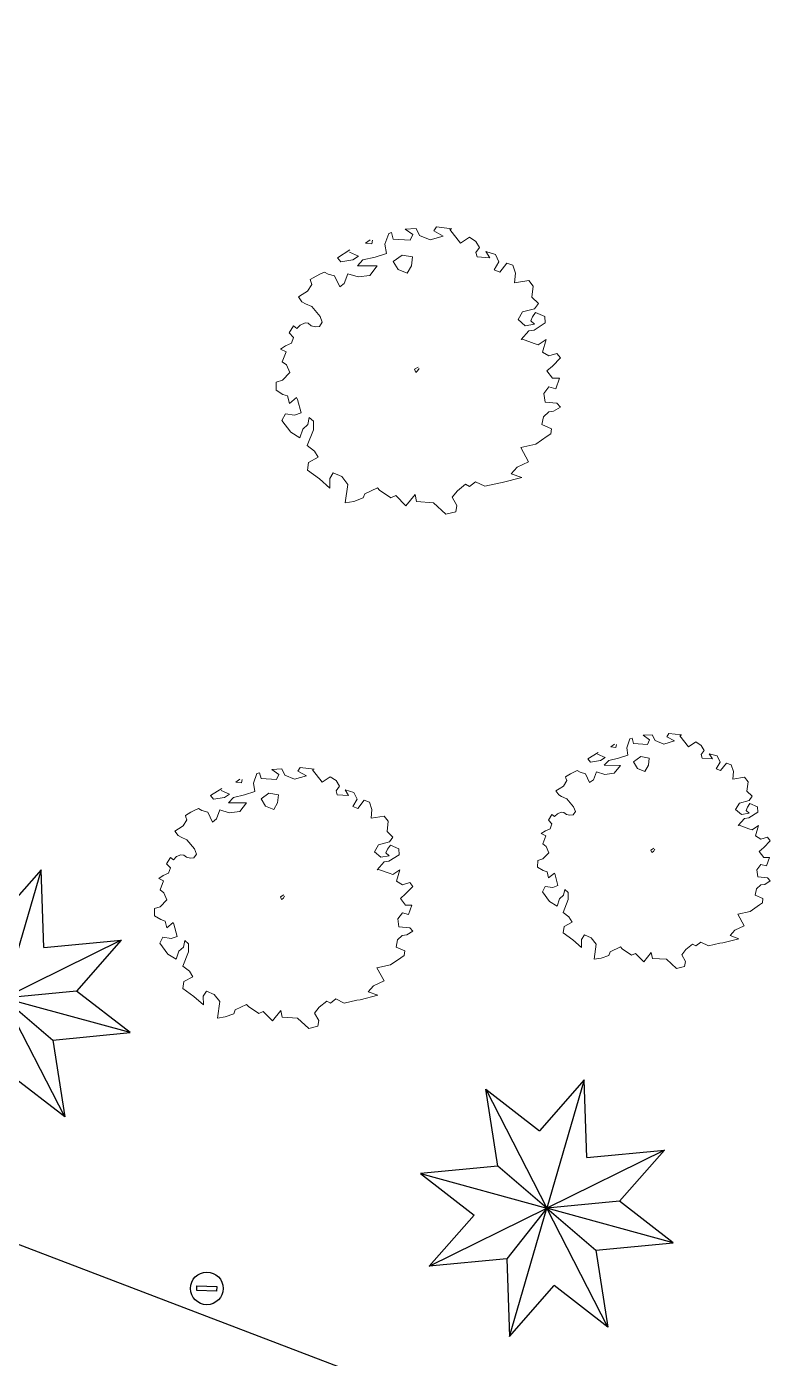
# Model space of a CAD drawing. Extents: x 2080 to 102394, y 2071 to 93424.
# Drawn here: x 80620 to 80960, y 79967 to 80577 of the extents above; entities that cross this region are included whole.
import ezdxf

# ---------------------------------------------------------------- set-up
doc = ezdxf.new("R2010")
doc.units = 0
doc.header["$LTSCALE"] = 20
doc.header["$MEASUREMENT"] = 0
for name, color, linetype in [('ELEC', 11, 'Continuous'), ('proposed tree', 3, 'Continuous'), ('road', 2, 'Continuous')]:
    doc.layers.add(name, color=color, linetype=linetype)
doc.layers.add('Mango tree', color=96, linetype='Continuous', lineweight=5)
doc.layers.add('sappotta', color=114, linetype='Continuous', lineweight=5)

# ---------------------------------------------------------------- blocks, each defined once
blk = doc.blocks.new('NEEM')
at = {"layer": 'sappotta', "linetype": 'Continuous'}
for p, q in [((-0.213, 1.092), (-0.242, 1.007)), ((-0.191, 1.099), (-0.213, 1.092)), ((-0.177, 1.048), (-0.191, 1.099)), ((-0.043, 1.039), (-0.177, 1.048)), ((0.003, 1.132), (-0.083, 1.127)), ((-0.083, 1.127), (-0.023, 1.083)), ((-0.023, 1.083), (-0.043, 1.039)), ((0.03, 1.077), (0.003, 1.132)), ((0.114, 1.043), (0.03, 1.077)), ((0.216, 1.072), (0.114, 1.043)), ((0.162, 1.144), (0.142, 1.112)), ((0.142, 1.112), (0.216, 1.072)), ((0.283, 1.13), (0.162, 1.144)), ((0.267, 1.123), (0.283, 1.13)), ((0.351, 1.016), (0.267, 1.123)), ((0.421, 1.063), (0.351, 1.016)), ((0.473, 1.03), (0.421, 1.063)), ((-0.517, 0.963), (-0.614, 0.901)), ((-0.521, 0.945), (-0.521, 0.945)), ((-0.449, 0.913), (-0.521, 0.945)), ((-0.359, 1.043), (-0.396, 1.016)), ((-0.396, 1.016), (-0.345, 1.011)), ((-0.345, 1.011), (-0.34, 1.039)), ((-0.242, 1.007), (-0.23, 0.935)), ((0.472, 0.942), (0.501, 0.982)), ((0.501, 0.982), (0.473, 1.03)), ((0.551, 0.95), (0.581, 0.9)), ((0.627, 0.928), (0.551, 0.95)), ((-0.614, 0.901), (-0.589, 0.87)), ((-0.589, 0.87), (-0.494, 0.884)), ((-0.494, 0.884), (-0.449, 0.913)), ((-0.415, 0.884), (-0.459, 0.839)), ((-0.459, 0.839), (-0.303, 0.837)), ((-0.32, 0.906), (-0.415, 0.884)), ((-0.23, 0.935), (-0.32, 0.906)), ((-0.108, 0.922), (-0.177, 0.872)), ((-0.177, 0.872), (-0.139, 0.809)), ((-0.027, 0.908), (-0.108, 0.922)), ((-0.067, 0.78), (-0.034, 0.839)), ((-0.034, 0.839), (-0.027, 0.908)), ((0.483, 0.908), (0.472, 0.942)), ((0.581, 0.9), (0.483, 0.908)), ((0.616, 0.806), (0.654, 0.87)), ((0.654, 0.87), (0.627, 0.928)), ((0.715, 0.86), (0.66, 0.788)), ((0.762, 0.844), (0.715, 0.86)), ((0.783, 0.779), (0.762, 0.844)), ((-0.783, 0.757), (-0.83, 0.729)), ((-0.749, 0.774), (-0.783, 0.757)), ((-0.717, 0.789), (-0.749, 0.774)), ((-0.689, 0.772), (-0.717, 0.789)), ((-0.638, 0.758), (-0.689, 0.772)), ((-0.598, 0.672), (-0.638, 0.758)), ((-0.533, 0.776), (-0.562, 0.699)), ((-0.452, 0.75), (-0.533, 0.776)), ((-0.361, 0.762), (-0.452, 0.75)), ((-0.303, 0.837), (-0.361, 0.762)), ((-0.139, 0.809), (-0.067, 0.78)), ((0.66, 0.788), (0.616, 0.806)), ((0.776, 0.704), (0.783, 0.779)), ((-0.85, 0.638), (-0.892, 0.613)), ((-0.818, 0.692), (-0.85, 0.638)), ((-0.83, 0.729), (-0.826, 0.714)), ((-0.826, 0.714), (-0.818, 0.692)), ((-0.562, 0.699), (-0.598, 0.672)), ((0.888, 0.723), (0.776, 0.704)), ((0.924, 0.679), (0.888, 0.723)), ((0.913, 0.591), (0.924, 0.679)), ((-0.892, 0.613), (-0.923, 0.594)), ((-0.923, 0.594), (-0.895, 0.555)), ((-0.895, 0.555), (-0.868, 0.54)), ((-0.868, 0.54), (-0.818, 0.517)), ((0.964, 0.541), (0.913, 0.591)), ((0.934, 0.5), (0.964, 0.541)), ((-0.818, 0.517), (-0.752, 0.44)), ((-0.752, 0.44), (-0.735, 0.394)), ((0.804, 0.415), (0.84, 0.475)), ((0.84, 0.475), (0.934, 0.5)), ((0.917, 0.437), (0.904, 0.404)), ((0.942, 0.471), (0.917, 0.437)), ((1.014, 0.439), (0.942, 0.471)), ((1.018, 0.389), (1.014, 0.439)), ((-0.96, 0.366), (-0.994, 0.31)), ((-0.935, 0.345), (-0.96, 0.366)), ((-0.908, 0.372), (-0.935, 0.345)), ((-0.87, 0.389), (-0.908, 0.372)), ((-0.846, 0.386), (-0.87, 0.389)), ((-0.821, 0.367), (-0.846, 0.386)), ((-0.788, 0.359), (-0.821, 0.367)), ((-0.757, 0.361), (-0.788, 0.359)), ((-0.735, 0.394), (-0.757, 0.361)), ((0.86, 0.367), (0.804, 0.415)), ((0.829, 0.259), (0.888, 0.326)), ((0.933, 0.378), (0.86, 0.367)), ((0.888, 0.326), (0.93, 0.332)), ((0.904, 0.404), (0.933, 0.378)), ((0.93, 0.332), (1.018, 0.389)), ((-0.978, 0.229), (-1.023, 0.208)), ((-0.994, 0.31), (-0.961, 0.275)), ((-0.961, 0.275), (-0.978, 0.229)), ((0.838, 0.262), (0.829, 0.259)), ((0.931, 0.228), (0.838, 0.262)), ((0.962, 0.217), (0.931, 0.228)), ((1.025, 0.259), (0.962, 0.217)), ((0.996, 0.16), (1.025, 0.259)), ((-1.023, 0.208), (-1.062, 0.182)), ((-1.062, 0.182), (-1.02, 0.162)), ((-1.02, 0.162), (-1.049, 0.084)), ((1.046, 0.129), (0.996, 0.16)), ((1.109, 0.149), (1.046, 0.129)), ((1.074, 0.049), (1.137, 0.114)), ((1.137, 0.114), (1.109, 0.149)), ((-1.049, 0.084), (-1.017, 0.059)), ((-1.017, 0.059), (-0.991, -0.002)), ((0.02, 0.041), (-0.009, 0.024)), ((-0.009, 0.024), (0, 0)), ((0, 0), (0.014, 0.011)), ((0.014, 0.011), (0.027, 0.031)), ((1.029, 0.011), (1.074, 0.049)), ((1.074, -0.047), (1.029, 0.011)), ((-1.097, -0.077), (-1.098, -0.14)), ((-1.048, -0.062), (-1.097, -0.077)), ((-0.991, -0.002), (-1.048, -0.062)), ((1.129, -0.047), (1.074, -0.047)), ((1.1, -0.129), (1.129, -0.047)), ((-1.098, -0.14), (-1.044, -0.173)), ((-1.044, -0.173), (-1.007, -0.185)), ((-1.007, -0.185), (-0.992, -0.244)), ((-0.992, -0.244), (-0.937, -0.198)), ((-0.937, -0.198), (-0.93, -0.213)), ((1.007, -0.166), (1.046, -0.114)), ((1.016, -0.234), (1.007, -0.166)), ((1.046, -0.114), (1.1, -0.129)), ((-0.93, -0.213), (-0.902, -0.318)), ((1.004, -0.349), (1.045, -0.311)), ((1.11, -0.243), (1.016, -0.234)), ((1.045, -0.311), (1.083, -0.306)), ((1.083, -0.306), (1.137, -0.273)), ((1.137, -0.273), (1.11, -0.243)), ((-1.025, -0.325), (-1.052, -0.378)), ((-1.052, -0.378), (-0.982, -0.471)), ((-0.953, -0.336), (-1.025, -0.325)), ((-0.902, -0.318), (-0.953, -0.336)), ((-0.888, -0.446), (-0.848, -0.411)), ((-0.848, -0.411), (-0.837, -0.355)), ((-0.837, -0.355), (-0.803, -0.383)), ((-0.803, -0.383), (-0.803, -0.452)), ((0.992, -0.411), (1.004, -0.349)), ((1.066, -0.443), (0.992, -0.411)), ((-0.982, -0.471), (-0.91, -0.516)), ((-0.91, -0.516), (-0.888, -0.446)), ((-0.803, -0.452), (-0.853, -0.576)), ((0.943, -0.565), (1.032, -0.503)), ((1.032, -0.503), (1.061, -0.484)), ((1.061, -0.484), (1.066, -0.443)), ((-0.853, -0.576), (-0.797, -0.619)), ((-0.797, -0.619), (-0.766, -0.668)), ((0.826, -0.591), (0.943, -0.565)), ((0.887, -0.704), (0.826, -0.591)), ((-0.844, -0.71), (-0.852, -0.77)), ((-0.766, -0.668), (-0.844, -0.71)), ((0.797, -0.747), (0.887, -0.704)), ((-0.852, -0.77), (-0.758, -0.838)), ((-0.676, -0.836), (-0.649, -0.791)), ((-0.675, -0.912), (-0.676, -0.836)), ((-0.649, -0.791), (-0.582, -0.82)), ((-0.582, -0.82), (-0.534, -0.881)), ((0.68, -0.867), (0.834, -0.828)), ((0.751, -0.797), (0.797, -0.747)), ((0.834, -0.828), (0.751, -0.797)), ((-0.758, -0.838), (-0.675, -0.912)), ((-0.534, -0.881), (-0.554, -1.025)), ((-0.401, -0.955), (-0.302, -0.907)), ((-0.302, -0.907), (-0.286, -0.926)), ((-0.286, -0.926), (-0.197, -0.986)), ((0.287, -0.982), (0.327, -0.932)), ((0.327, -0.932), (0.391, -0.879)), ((0.391, -0.879), (0.423, -0.897)), ((0.423, -0.897), (0.47, -0.86)), ((0.47, -0.86), (0.543, -0.896)), ((0.543, -0.896), (0.652, -0.871)), ((0.652, -0.871), (0.68, -0.867)), ((-0.554, -1.025), (-0.486, -1.015)), ((-0.486, -1.015), (-0.413, -0.988)), ((-0.413, -0.988), (-0.401, -0.955)), ((-0.197, -0.986), (-0.157, -0.969)), ((-0.157, -0.969), (-0.078, -1.049)), ((-0.078, -1.049), (-0.006, -0.96)), ((-0.006, -0.96), (0.006, -1.017)), ((0.006, -1.017), (0.139, -1.026)), ((0.139, -1.026), (0.236, -1.115)), ((0.324, -1.046), (0.287, -0.982)), ((0.314, -1.096), (0.324, -1.046)), ((0.236, -1.115), (0.314, -1.096))]:
    blk.add_line(p, q, dxfattribs=at)
blk = doc.blocks.new('A$C00DB4384')
at = {"color": 3}
for p, q in [((17.12, 58.78), (-3.39, 35.41)), ((17.12, 58.78), (0, 0)), ((18.34, 23.16), (17.12, 58.78)), ((-27.98, 54.46), (0, 0)), ((-27.98, 54.46), (-3.39, 35.41)), ((-22.41, 19.25), (-27.98, 54.46)), ((53.82, 26.56), (0, 0)), ((18.34, 23.16), (53.82, 26.56)), ((53.82, 26.56), (33.31, 3.19)), ((-22.41, 19.25), (-57.89, 15.85)), ((0, 0), (-22.41, 19.25)), ((-57.89, 15.85), (-33.31, -3.19)), ((-57.89, 15.85), (0, 0)), ((-53.82, -26.56), (0, 0)), ((0, 0), (-18.34, -23.16)), ((-17.12, -58.78), (0, 0)), ((33.31, 3.19), (0, 0)), ((57.89, -15.85), (0, 0)), ((0, 0), (22.41, -19.25)), ((27.98, -54.46), (0, 0)), ((57.89, -15.85), (33.31, 3.19)), ((-53.82, -26.56), (-33.31, -3.19)), ((22.41, -19.25), (57.89, -15.85)), ((-18.34, -23.16), (-53.82, -26.56)), ((-18.34, -23.16), (-17.12, -58.78)), ((22.41, -19.25), (27.98, -54.46)), ((-17.12, -58.78), (3.39, -35.41)), ((27.98, -54.46), (3.39, -35.41))]:
    blk.add_line(p, q, dxfattribs=at)
blk = doc.blocks.new('A$C16A84746')
at = {"layer": 'ELEC'}
blk.add_lwpolyline([(14.9, 44.1), (61.5, 44.1), (61.5, 32.9), (14.9, 32.9)], close=True, dxfattribs=at)
blk.add_circle((38.5, 38.5), 38.5, dxfattribs=at)

msp = doc.modelspace()

# ---------------------------------------------------------------- linework, layer by layer
at = {"layer": 'road', "linetype": 'Continuous', "ltscale": 0.5}
msp.add_line((80911.021, 79906.718), (78278.332, 80911.13), dxfattribs=at)

# ---------------------------------------------------------------- block references
at = {"layer": 'ELEC', "linetype": 'Continuous', "ltscale": 0.5, "xscale": 0.1943999999971817, "yscale": 0.1944000000075903, "zscale": 0.1944, "rotation": 358.0934729582767}
msp.add_blockref('A$C16A84746', (80694.469, 79992.007), dxfattribs=at)
at = {"layer": 'Mango tree', "linetype": 'Continuous'}
for p, xscale, yscale, zscale in [((80797.834, 80418.798), 58.23565269281971, 58.23565269287792, 58.23565269248271), ((80905.923, 80198.863), 47.66135060945817, 47.66135060951638, 47.66135060919186), ((80736.361, 80177.295), 52.91356644331245, 52.9135664433561, 52.91356644300392)]:
    msp.add_blockref('NEEM', p, dxfattribs=dict(at, xscale=xscale, yscale=yscale, zscale=zscale))
at = {"layer": 'proposed tree', "linetype": 'Continuous', "ltscale": 0.5}
for p in [(80609.222, 80132.232), (80857.837, 80035.973)]:
    msp.add_blockref('A$C00DB4384', p, dxfattribs=at)

doc.saveas('drawing.dxf')
